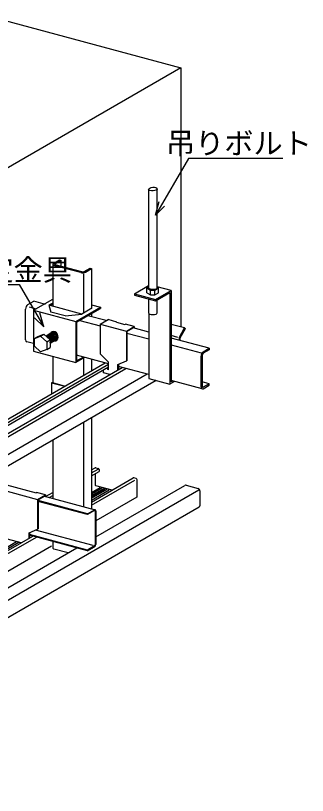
# Model space of a CAD drawing. Units: millimetres, scale not verified. Extents: x -1375 to 1375, y -973 to 950.
# Drawn here: x 591 to 891, y -505 to 295 of the extents above; entities that cross this region are included whole.
import ezdxf
from ezdxf.enums import TextEntityAlignment as Align

# ---------------------------------------------------------------- set-up
doc = ezdxf.new("R2010")
doc.units = ezdxf.units.MM
doc.header["$LTSCALE"] = 10
for name, color, linetype in [('1-1_中線', 7, 'Continuous'), ('1-2_太線１', 2, 'Continuous'), ('1-3_太線２', 3, 'Continuous'), ('1-4_細線', 4, 'Continuous'), ('1-5_寸法', 4, 'Continuous'), ('1-6_文字', 4, 'Continuous'), ('1-9_ハッチ', 7, 'Continuous'), ('1-A_中線', 7, 'Continuous')]:
    doc.layers.add(name, color=color, linetype=linetype)
doc.styles.add('ＭＳ ゴシック', font='')
doc.styles.get('ＭＳ ゴシック').set_extended_font_data('MS Gothic')

msp = doc.modelspace()

# ---------------------------------------------------------------- linework, layer by layer
at = {"layer": '1-1_中線'}
for p, q in [((630.18, 40.79), (636.28, 44.31)), ((631.58, 40.42), (637.67, 43.94)), ((636.28, 44.31), (637.67, 43.94)), ((637.67, 43.94), (637.67, 37.84)), ((629.41, 39.83), (629.41, -3.24)), ((658.22, 31.4), (630.75, 38.76)), ((659.33, 32.04), (631.86, 39.4)), ((661.83, 32.31), (667.92, 35.83)), ((663.22, 31.94), (669.32, 35.46)), ((667.92, 35.83), (669.32, 35.46)), ((669.32, 35.46), (669.32, -5.55)), ((603.86, -1.55), (609.96, 1.97)), ((622.13, -1.29), (609.96, 1.97)), ((601.64, -37.63), (601.64, -6.03)), ((659.37, -11.27), (626.91, -2.57)), ((684.45, -17.99), (665.6, -12.94)), ((669.32, -10.79), (669.32, -13.94)), ((728.2, -29.71), (712.1, -25.4)), ((609.59, -41.59), (602.74, -39.76)), ((790.13, -46.31), (751.04, -35.83)), ((784.03, -49.83), (790.13, -46.31)), ((790.13, -47.91), (784.03, -51.43)), ((790.13, -46.31), (790.13, -47.91)), ((629.41, -54.64), (629.41, -81.63)), ((686.89, -62.31), (653.89, -53.46)), ((781.82, -85.91), (781.82, -54.31)), ((782.92, -53.67), (782.92, -85.27)), ((278.54, -295.14), (683.42, -61.38)), ((669.32, -57.6), (669.32, -69.52)), ((285.85, -297.1), (686.89, -65.56)), ((290.4, -302.99), (700.81, -66.04)), ((728.2, -73.38), (696.87, -64.98)), ((726.47, -72.91), (304.94, -316.28)), ((735.56, -79.28), (316.95, -320.96)), ((782.91, -88.04), (751.04, -79.5)), ((790.13, -82.71), (782.92, -80.78)), ((784.03, -87.83), (790.13, -84.31)), ((669.32, -117.52), (669.32, -211.03)), ((629.41, -140.56), (629.41, -200.34)), ((669.32, -171.17), (673.1, -168.98)), ((669.32, -174.35), (676.21, -170.37)), ((669.32, -177.35), (677.09, -172.86)), ((673.18, -175.11), (673.18, -186.81)), ((673.62, -168.92), (676.22, -169.62)), ((677.09, -170.86), (677.09, -172.86)), ((669.32, -204.23), (712.22, -179.46)), ((715.34, -180.11), (712.74, -179.41)), ((716.21, -198.34), (716.21, -181.34)), ((690.56, -191.97), (673.62, -187.42)), ((622.15, -198.4), (629.41, -194.21)), ((715.86, -199.05), (673.61, -223.44)), ((196.13, -477.43), (608.86, -239.14)), ((629.41, -244.64), (629.41, -251.41)), ((628.35, -249.57), (200.42, -496.63)), ((645.24, -256.36), (630.75, -252.47))]:
    msp.add_line(p, q, dxfattribs=at)
msp.add_lwpolyline([(790.13, -84.31), (790.13, -82.71), (784.03, -86.23)], dxfattribs=at)
for centre, major_axis, ratio, start_param, end_param in [((632.97, 40.04), (3.56, 0.26), 0.410193, 2.438909, 4.009706), ((632.97, 40.04), (1.78, 0.13), 0.410193, 2.438909, 4.009706), ((660.44, 32.68), (1.78, 0.13), 0.410193, 4.009706, 5.580502), ((660.44, 32.68), (3.56, 0.26), 0.410193, 4.009706, 5.580502), ((603.86, -4.75), (-1.2, -3.38), 0.550454, 3.715564, 5.28636), ((603.86, -36.35), (-1.2, -3.38), 0.550454, 5.28636, 6.327362), ((784.03, -53.03), (-1.2, -3.38), 0.550454, 3.715564, 5.28636), ((784.03, -53.03), (-0.6, -1.69), 0.550454, 3.715564, 5.28636), ((784.03, -84.63), (-1.2, -3.38), 0.550454, 5.28636, 6.857157), ((784.03, -84.63), (-0.6, -1.69), 0.550454, 5.28636, 6.857157), ((673.62, -169.92), (-0.485, 0.96), 0.751651, 5.691408, 6.325141), ((676.22, -170.62), (-0.485, 0.96), 0.751651, 4.120612, 5.691408), ((712.74, -180.41), (-0.485, 0.96), 0.751651, 5.691408, 6.325141), ((715.34, -181.11), (-0.485, 0.96), 0.751651, 4.120612, 5.691408), ((673.62, -186.92), (0.242, -0.48), 0.751651, 4.120612, 5.691408), ((715.34, -198.11), (-0.485, 0.96), 0.751651, 3.183548, 4.120612), ((632.97, -251.19), (3.56, 0.26), 0.410193, 3.111792, 4.009706)]:
    msp.add_ellipse(centre, major_axis=major_axis, ratio=ratio, start_param=start_param, end_param=end_param, dxfattribs=at)
at = {"layer": '1-2_太線１', "color": 7}
for p, q in [((673.61, -239.98), (765.22, -187.09)), ((766.43, -186.95), (778.83, -190.28)), ((780.89, -207.43), (780.89, -193.23)), ((160.18, -567.01), (780.04, -209.14)), ((200.42, -513.17), (654.08, -251.25))]:
    msp.add_line(p, q, dxfattribs=at)
for centre, start_param, end_param in [((766.43, -189.35), 5.714031, 6.341174), ((778.83, -192.68), 4.143234, 5.714031), ((778.83, -206.88), 3.199582, 4.143234)]:
    msp.add_ellipse(centre, major_axis=(-1.11, 2.32), ratio=0.747517, start_param=start_param, end_param=end_param, dxfattribs=at)
at = {"layer": '1-3_太線２'}
for p, q in [((609.59, -7.33), (629.41, 4.11)), ((629.41, 0.07), (625.45, -2.21)), ((609.59, -7.33), (609.59, -49.33)), ((609.59, -7.33), (653.05, -18.98)), ((625.45, -2.21), (627.4, -9.18)), ((629.41, -1.13), (625.74, -3.25)), ((653.05, -18.98), (678.69, -4.18)), ((653.89, -19.7), (678.69, -5.38)), ((669.75, -5.3), (659.36, -11.3)), ((669.32, -1.67), (678.69, -4.18)), ((669.32, -5.18), (669.75, -5.3)), ((678.69, -4.18), (678.69, -5.38)), ((642.17, -13.14), (627.4, -9.18)), ((642.17, -13.14), (659.36, -11.3)), ((653.05, -18.98), (653.05, -60.98)), ((653.89, -19.7), (653.89, -59.3)), ((609.59, -49.33), (653.05, -60.98)), ((662.21, -55.69), (653.05, -60.98)), ((653.89, -59.3), (660.79, -55.31)), ((628.25, -81.68), (629.41, -81.01)), ((628.25, -81.68), (641.92, -85.34)), ((628.25, -81.68), (628.25, -93.23)), ((629.21, -81.58), (629.41, -81.47)), ((629.21, -81.58), (642.34, -85.1))]:
    msp.add_line(p, q, dxfattribs=at)
msp.add_ellipse((630.85, -33.9), major_axis=(-2.24, 4.43), ratio=0.784975, start_param=2.629953, end_param=6.880669, dxfattribs=at)
at = {"layer": '1-4_細線'}
for p, q in [((661, 30.13), (661, -10.35)), ((605.09, -3.76), (612.39, -5.71)), ((657.28, -17.74), (678.2, -23.34)), ((705.57, -30.68), (728.2, -36.74)), ((751.04, -42.86), (781.82, -51.11)), ((282.3, -296.15), (686.89, -62.56)), ((661, -56.39), (661, -74.32)), ((287.65, -307.76), (704.57, -67.05)), ((661, -122.32), (661, -208.81)), ((669.32, -207.41), (713.94, -181.65)), ((161.03, -548.7), (779.68, -191.52)), ((669.32, -194.42), (678.27, -189.25)), ((669.32, -195.89), (680.01, -189.71)), ((669.32, -197.54), (681.96, -190.24)), ((669.32, -198.83), (683.48, -190.65)), ((669.32, -200.3), (685.22, -191.11)), ((669.32, -202.13), (687.4, -191.69)), ((625.91, -199.4), (629.41, -197.39)), ((196.13, -480.61), (612.62, -240.15)), ((196.13, -473.49), (592.4, -244.7)), ((196.13, -475.33), (594.57, -245.29))]:
    msp.add_line(p, q, dxfattribs=at)
at = {"layer": '1-5_寸法'}
msp.add_line((761.06, 241.55), (-16.08, -207.12), dxfattribs=at)
msp.add_lwpolyline([(561.11, 295.13), (761.06, 241.55), (761.06, -24.45)], dxfattribs=at)
at = {"layer": '1-6_文字'}
for p, q in [((768.78, 148.61), (735.02, 90.13)), ((865.94, 148.61), (768.78, 148.61)), ((735.02, 90.13), (738.87, 104.48)), ((735.02, 90.13), (744.45, 99.56)), ((435.09, 19.21), (594.97, 19.21)), ((594.97, 19.21), (620.19, -24.47)), ((620.19, -24.47), (610.76, -15.04)), ((620.19, -24.47), (616.34, -10.12))]:
    msp.add_line(p, q, dxfattribs=at)
at = {"layer": '1-9_ハッチ'}
for p, q in [((727.92, 116.78), (727.92, 15.74)), ((736.92, 16.04), (736.92, 117.32))]:
    msp.add_line(p, q, dxfattribs=at)
msp.add_ellipse((732.42, 117.05), major_axis=(4.5, 0.33), ratio=0.410193, dxfattribs=at)
at = {"layer": '1-A_中線'}
for p, q in [((713.37, 9.67), (727.92, 18.07)), ((726.21, 15.53), (727.92, 16.78)), ((751.04, 13.05), (736.92, 16.83)), ((713.37, 9.67), (713.37, 8.07)), ((713.37, 8.07), (735.11, 2.25)), ((726.21, 15.53), (730, 13.43)), ((726.21, 10.57), (726.21, 15.53)), ((726.21, 10.57), (730, 8.47)), ((730, 13.43), (734.36, 13.43)), ((730, 8.47), (730, 13.43)), ((734.36, 13.43), (738.15, 15.53)), ((734.36, 8.47), (734.36, 13.43)), ((751.04, 13.05), (751.04, -80.89)), ((727.85, 4.19), (727.85, -9.99)), ((735.11, 3.85), (735.11, 2.25)), ((736.92, -9.99), (736.92, 3.3)), ((764.96, -25.49), (751.04, -21.77)), ((614.09, -34.2), (620.46, -31.9)), ((617, -33.9), (620.46, -31.9)), ((620.46, -31.9), (626.84, -37.61)), ((759.2, -35.47), (764.96, -25.49)), ((760.31, -35.47), (765.79, -25.97)), ((764.96, -25.49), (765.79, -25.97)), ((610.62, -36.2), (617, -33.9)), ((610.62, -36.2), (614.09, -34.2)), ((617, -33.9), (623.37, -39.61)), ((623.37, -39.61), (626.84, -37.61)), ((623.37, -39.61), (623.37, -47.61)), ((626.84, -37.61), (626.84, -45.61)), ((759.2, -35.47), (759.2, -38.02)), ((760.31, -38.32), (760.31, -35.47)), ((623.37, -47.61), (617, -49.9)), ((623.37, -47.61), (626.84, -45.61)), ((752.69, -79.94), (751.04, -80.89)), ((754.58, -80.44), (749.93, -83.13)), ((620.91, -198.06), (673.02, -212.03)), ((665.29, -216.26), (614.37, -202.61)), ((665.29, -217.11), (614.37, -203.46)), ((665.29, -216.26), (672.43, -212.14)), ((672.43, -212.99), (665.29, -217.11)), ((673.02, -213.5), (673.02, -248.1)), ((673.61, -213.16), (673.61, -247.76)), ((665.29, -216.26), (665.29, -217.11)), ((665.29, -253.41), (605.68, -237.43)), ((665.29, -254.26), (605.68, -238.28)), ((672.43, -249.29), (665.29, -253.41)), ((665.29, -254.26), (672.43, -250.14)), ((665.29, -253.41), (665.29, -254.26))]:
    msp.add_line(p, q, dxfattribs=at)
at = {"layer": '1-A_中線', "color": 3}
for p, q in [((678.2, -21.6), (686.26, -16.94)), ((678.2, -21.6), (705.15, -28.82)), ((678.2, -21.6), (678.2, -52.1)), ((695.39, -19.39), (686.26, -16.94)), ((694.98, -19.63), (695.39, -19.39)), ((694.98, -19.63), (703.67, -21.96)), ((695.39, -19.39), (695.39, -19.74)), ((703.67, -21.96), (704.08, -21.72)), ((713.21, -24.16), (704.08, -21.72)), ((705.15, -28.82), (713.21, -24.16)), ((705.15, -28.82), (705.15, -59.32)), ((705.57, -29.18), (712.8, -25)), ((705.57, -29.18), (705.57, -59.08)), ((712.8, -25), (712.8, -25.59)), ((713.21, -24.16), (713.21, -25.7)), ((678.2, -52.1), (686.89, -60.43)), ((686.89, -68.43), (686.89, -60.43)), ((696.46, -62.99), (705.15, -59.32)), ((696.46, -68.55), (696.46, -62.99)), ((696.87, -62.81), (696.87, -68.31)), ((705.15, -59.32), (705.57, -59.08)), ((681.76, -71.55), (681.76, -68.52)), ((688.25, -73.29), (681.76, -71.55)), ((684.93, -66.69), (685.93, -68.17)), ((685.35, -66.45), (686.34, -67.93)), ((685.93, -68.17), (686.34, -67.93)), ((686.89, -68.43), (685.93, -68.17)), ((686.34, -67.93), (686.89, -68.07)), ((565.27, -188.44), (613.96, -201.48)), ((582.05, -186.47), (612.48, -194.62)), ((612.48, -194.62), (612.89, -194.38)), ((622.02, -196.82), (612.89, -194.38)), ((613.96, -201.48), (622.02, -196.82)), ((614.37, -201.84), (621.61, -197.66)), ((621.61, -197.66), (621.61, -198.25)), ((622.02, -196.82), (622.02, -198.36)), ((613.96, -201.48), (613.96, -231.98)), ((614.37, -201.84), (614.37, -231.74)), ((605.26, -235.65), (613.96, -231.98)), ((613.96, -231.98), (614.37, -231.74)), ((597.06, -245.95), (568.84, -238.39)), ((605.26, -241.21), (605.26, -235.65)), ((605.68, -235.47), (605.68, -240.97))]:
    msp.add_line(p, q, dxfattribs=at)
at = {"layer": '1-A_中線', "color": 4}
for p, q in [((758.15, -35.19), (751.04, -33.29)), ((671.09, -248.78), (611.79, -232.89))]:
    msp.add_line(p, q, dxfattribs=at)
at = {"layer": '1-A_中線'}
for points in [[(730, 8.47), (734.36, 8.47), (738.15, 10.57), (738.15, 15.53), (736.92, 16.43)], [(713.37, 9.67), (735.11, 3.85), (751.04, 13.05)], [(735.11, 2.25), (749.93, 10.81), (749.93, -83.13)], [(728.2, -10.69), (728.2, -77.3), (749.93, -83.13)], [(617, -49.9), (610.62, -44.2), (610.62, -36.2)]]:
    msp.add_lwpolyline(points, dxfattribs=at)
for centre, major_axis, ratio, start_param, end_param in [((732.39, 16.05), (-4.53, 0), 0.41029, 0.169876, 3.132524), ((732.39, -9.97), (-4.53, 0), 0.41029, 0.009069, 3.132524), ((672.43, -213.84), (0.64, 1.8), 0.550454, 5.28636, 6.857157), ((672.43, -213.84), (0.32, 0.898), 0.550454, 5.28636, 6.857157), ((672.43, -248.44), (-0.64, -1.8), 0.550454, 0.573971, 2.144768), ((672.43, -248.44), (-0.32, -0.898), 0.550454, 0.573971, 2.144768)]:
    msp.add_ellipse(centre, major_axis=major_axis, ratio=ratio, start_param=start_param, end_param=end_param, dxfattribs=at)
at = {"layer": '1-A_中線', "color": 3}
for centre, start_param, end_param in [((627.39, -35.9), 2.976021, 6.532668), ((628.54, -35.24), 2.976021, 6.532668), ((629.7, -34.57), 2.976021, 6.532668), ((630.85, -33.9), 2.976021, 6.532668), ((625.08, -37.24), 3.079283, 6.496867), ((623.93, -37.9), 3.541846, 6.073429), ((626.23, -36.57), 2.976021, 6.532668)]:
    msp.add_ellipse(centre, major_axis=(-1.94, 3.84), ratio=0.751651, start_param=start_param, end_param=end_param, dxfattribs=at)
at = {"layer": '1-A_中線', "color": 4}
for centre, start_param, end_param in [((627.97, -35.57), 3.08838, 6.424259), ((629.12, -34.9), 3.08838, 6.424259), ((630.28, -34.24), 3.08838, 6.424259), ((631.43, -33.57), 3.08838, 6.424259), ((624.5, -37.57), 3.496834, 6.196491), ((625.66, -36.9), 3.08838, 6.424259), ((626.81, -36.24), 3.08838, 6.424259)]:
    msp.add_ellipse(centre, major_axis=(-1.64, 3.24), ratio=0.706105, start_param=start_param, end_param=end_param, dxfattribs=at)

# ---------------------------------------------------------------- texts
at = {"layer": '1-6_文字', "style": 'ＭＳ ゴシック'}
for s, p in [('吊りボルト', (745.74, 146.53)), ('下り壁上部固定金具', (379.26, 16.56))]:
    msp.add_text(s, height=21.99, dxfattribs=at).set_placement(p, align=Align.BOTTOM_LEFT)

doc.saveas('drawing.dxf')
